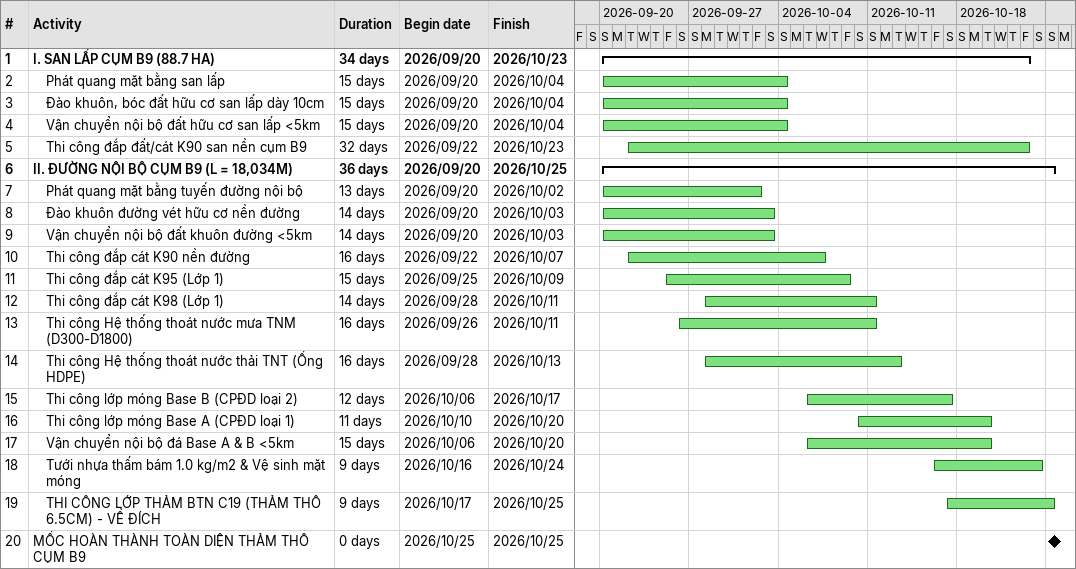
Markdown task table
| ID | Level | Task | Duration | Start | Finish |
|---|---|---|---|---|---|
| 1 | 1 | **I. SAN LẤP CỤM B9 (88.7 HA)** | 34d | 2026-09-20 | 2026-10-23 |
| 2 | 2 | Phát quang mặt bằng san lấp | 15d | 2026-09-20 | 2026-10-04 |
| 3 | 2 | Đào khuôn, bóc đất hữu cơ san lấp dày 10cm | 15d | 2026-09-20 | 2026-10-04 |
| 4 | 2 | Vận chuyển nội bộ đất hữu cơ san lấp <5km | 15d | 2026-09-20 | 2026-10-04 |
| 5 | 2 | Thi công đắp đất/cát K90 san nền cụm B9 | 32d | 2026-09-22 | 2026-10-23 |
| 6 | 1 | **II. ĐƯỜNG NỘI BỘ CỤM B9 (L = 18,034M)** | 36d | 2026-09-20 | 2026-10-25 |
| 7 | 2 | Phát quang mặt bằng tuyến đường nội bộ | 13d | 2026-09-20 | 2026-10-02 |
| 8 | 2 | Đào khuôn đường vét hữu cơ nền đường | 14d | 2026-09-20 | 2026-10-03 |
| 9 | 2 | Vận chuyển nội bộ đất khuôn đường <5km | 14d | 2026-09-20 | 2026-10-03 |
| 10 | 2 | Thi công đắp cát K90 nền đường | 16d | 2026-09-22 | 2026-10-07 |
| 11 | 2 | Thi công đắp cát K95 (Lớp 1) | 15d | 2026-09-25 | 2026-10-09 |
| 12 | 2 | Thi công đắp cát K98 (Lớp 1) | 14d | 2026-09-28 | 2026-10-11 |
| 13 | 2 | Thi công Hệ thống thoát nước mưa TNM (D300-D1800) | 16d | 2026-09-26 | 2026-10-11 |
| 14 | 2 | Thi công Hệ thống thoát nước thải TNT (Ống HDPE) | 16d | 2026-09-28 | 2026-10-13 |
| 15 | 2 | Thi công lớp móng Base B (CPĐD loại 2) | 12d | 2026-10-06 | 2026-10-17 |
| 16 | 2 | Thi công lớp móng Base A (CPĐD loại 1) | 11d | 2026-10-10 | 2026-10-20 |
| 17 | 2 | Vận chuyển nội bộ đá Base A & B <5km | 15d | 2026-10-06 | 2026-10-20 |
| 18 | 2 | Tưới nhựa thấm bám 1.0 kg/m2 & Vệ sinh mặt móng | 9d | 2026-10-16 | 2026-10-24 |
| 19 | 2 | THI CÔNG LỚP THẢM BTN C19 (THẢM THÔ 6.5CM) - VỀ ĐÍCH | 9d | 2026-10-17 | 2026-10-25 |
| 20 | 1 | MỐC HOÀN THÀNH TOÀN DIỆN THẢM THÔ CỤM B9 | 0d | 2026-10-25 | 2026-10-25 |
